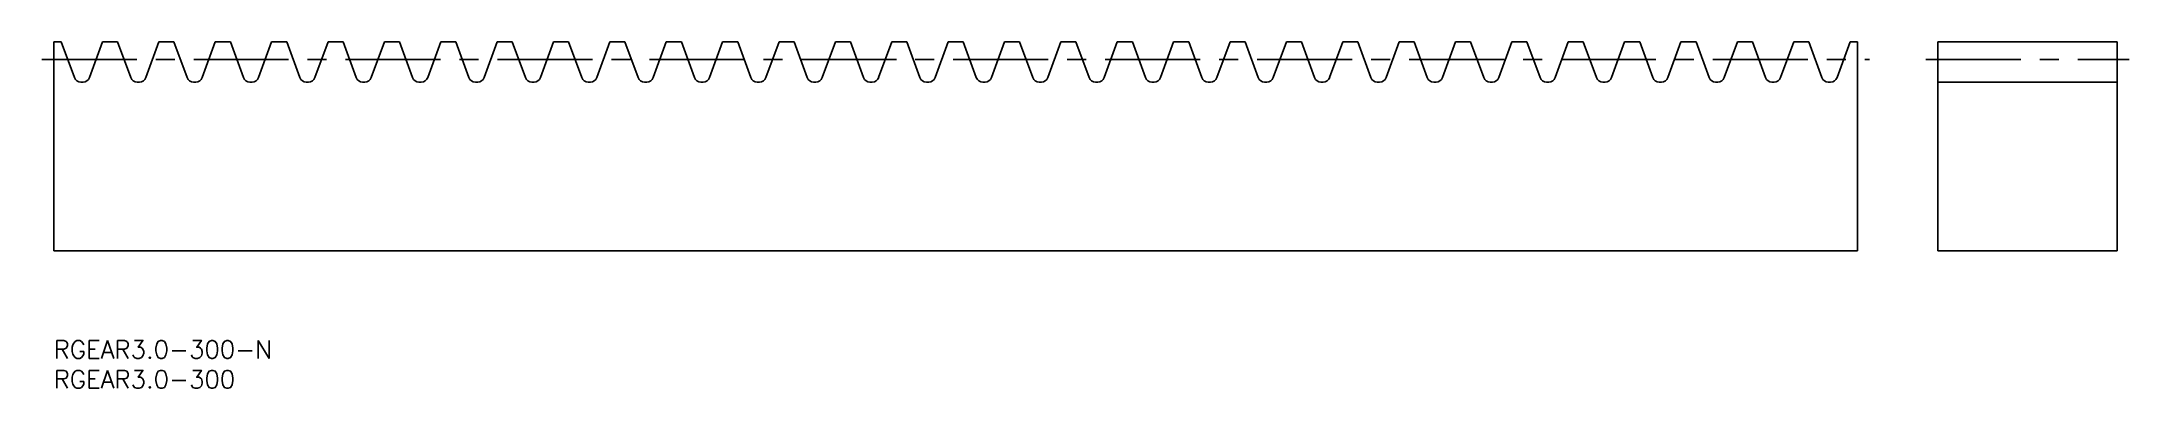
# Model space of a CAD drawing. Extents: x -2 to 347, y -8 to 50.
import ezdxf

# ---------------------------------------------------------------- set-up
doc = ezdxf.new("R2010")
doc.units = 0
doc.header["$LTSCALE"] = 0.5
doc.linetypes.add('CENTER', pattern=[50.8, 31.75, -6.35, 6.35, -6.35])
for name, color, linetype in [('MSM_CENTER', 1, 'CENTER'), ('MSM_CONTINUOUS', 7, 'CONTINUOUS'), ('MSM_PART_NUMBER', 7, 'CONTINUOUS')]:
    doc.layers.add(name, color=color, linetype=linetype)
doc.styles.get("Standard").update_dxf_attribs({"font": 'txt.shx', "height": 3, "bigfont": 'bigfont.shx'})

# ---------------------------------------------------------------- blocks, each defined once
blk = doc.blocks.new('*U2')
at = {"layer": 'MSM_PART_NUMBER'}
blk.add_text('RGEAR3.0-300-N', height=3, dxfattribs=at).set_placement((0, -3))
blk = doc.blocks.new('*U3')
at = {"layer": 'MSM_PART_NUMBER'}
blk.add_text('RGEAR3.0-300', height=3, dxfattribs=at).set_placement((0, -8))

msp = doc.modelspace()

# ---------------------------------------------------------------- linework, layer by layer
at = {"layer": 'MSM_CENTER'}
for p, q in [((-2, 47), (303.59, 47)), ((313, 47), (347, 47))]:
    msp.add_line(p, q, dxfattribs=at)
at = {"layer": 'MSM_CONTINUOUS'}
for p, q in [((1.26, 50), (0, 50)), ((0, 50), (0, 15)), ((1.26, 50), (3.45, 44)), ((5.98, 44), (8.16, 50)), ((10.69, 50), (8.16, 50)), ((10.69, 50), (12.87, 44)), ((15.4, 44), (17.59, 50)), ((20.11, 50), (17.59, 50)), ((20.11, 50), (22.3, 44)), ((24.83, 44), (27.01, 50)), ((29.54, 50), (27.01, 50)), ((29.54, 50), (31.72, 44)), ((34.25, 44), (36.43, 50)), ((38.96, 50), (36.43, 50)), ((38.96, 50), (41.15, 44)), ((43.68, 44), (45.86, 50)), ((48.39, 50), (45.86, 50)), ((48.39, 50), (50.57, 44)), ((53.1, 44), (55.28, 50)), ((57.81, 50), (55.28, 50)), ((57.81, 50), (60, 44)), ((62.53, 44), (64.71, 50)), ((67.24, 50), (64.71, 50)), ((67.24, 50), (69.42, 44)), ((71.95, 44), (74.13, 50)), ((76.66, 50), (74.13, 50)), ((76.66, 50), (78.85, 44)), ((81.38, 44), (83.56, 50)), ((86.09, 50), (83.56, 50)), ((86.09, 50), (88.27, 44)), ((90.8, 44), (92.98, 50)), ((95.51, 50), (92.98, 50)), ((95.51, 50), (97.7, 44)), ((100.22, 44), (102.41, 50)), ((104.94, 50), (102.41, 50)), ((104.94, 50), (107.12, 44)), ((109.65, 44), (111.83, 50)), ((114.36, 50), (111.83, 50)), ((114.36, 50), (116.55, 44)), ((119.07, 44), (121.26, 50)), ((123.79, 50), (121.26, 50)), ((123.79, 50), (125.97, 44)), ((128.5, 44), (130.68, 50)), ((133.21, 50), (130.68, 50)), ((133.21, 50), (135.4, 44)), ((137.92, 44), (140.11, 50)), ((142.64, 50), (140.11, 50)), ((142.64, 50), (144.82, 44)), ((147.35, 44), (149.53, 50)), ((152.06, 50), (149.53, 50)), ((152.06, 50), (154.24, 44)), ((156.77, 44), (158.96, 50)), ((161.49, 50), (158.96, 50)), ((161.49, 50), (163.67, 44)), ((166.2, 44), (168.38, 50)), ((170.91, 50), (168.38, 50)), ((170.91, 50), (173.09, 44)), ((175.62, 44), (177.81, 50)), ((180.34, 50), (177.81, 50)), ((180.34, 50), (182.52, 44)), ((185.05, 44), (187.23, 50)), ((189.76, 50), (187.23, 50)), ((189.76, 50), (191.94, 44)), ((194.47, 44), (196.66, 50)), ((199.19, 50), (196.66, 50)), ((199.19, 50), (201.37, 44)), ((203.9, 44), (206.08, 50)), ((208.61, 50), (206.08, 50)), ((208.61, 50), (210.79, 44)), ((213.32, 44), (215.51, 50)), ((218.03, 50), (215.51, 50)), ((218.03, 50), (220.22, 44)), ((222.75, 44), (224.93, 50)), ((227.46, 50), (224.93, 50)), ((227.46, 50), (229.64, 44)), ((232.17, 44), (234.36, 50)), ((236.88, 50), (234.36, 50)), ((236.88, 50), (239.07, 44)), ((241.6, 44), (243.78, 50)), ((246.31, 50), (243.78, 50)), ((246.31, 50), (248.49, 44)), ((251.02, 44), (253.21, 50)), ((255.73, 50), (253.21, 50)), ((255.73, 50), (257.92, 44)), ((260.45, 44), (262.63, 50)), ((265.16, 50), (262.63, 50)), ((265.16, 50), (267.34, 44)), ((269.87, 44), (272.05, 50)), ((274.58, 50), (272.05, 50)), ((274.58, 50), (276.77, 44)), ((279.3, 44), (281.48, 50)), ((284.01, 50), (281.48, 50)), ((284.01, 50), (286.19, 44)), ((288.72, 44), (290.9, 50)), ((293.43, 50), (290.9, 50)), ((293.43, 50), (295.62, 44)), ((298.15, 44), (300.33, 50)), ((301.59, 50), (300.33, 50)), ((301.59, 15), (301.59, 50)), ((315, 50), (345, 50)), ((315, 15), (315, 50)), ((345, 15), (345, 50)), ((4.52, 43.25), (4.91, 43.25)), ((13.94, 43.25), (14.33, 43.25)), ((23.37, 43.25), (23.76, 43.25)), ((32.79, 43.25), (33.18, 43.25)), ((42.22, 43.25), (42.6, 43.25)), ((51.64, 43.25), (52.03, 43.25)), ((61.07, 43.25), (61.45, 43.25)), ((70.49, 43.25), (70.88, 43.25)), ((79.92, 43.25), (80.3, 43.25)), ((89.34, 43.25), (89.73, 43.25)), ((98.77, 43.25), (99.15, 43.25)), ((108.19, 43.25), (108.58, 43.25)), ((117.62, 43.25), (118, 43.25)), ((127.04, 43.25), (127.43, 43.25)), ((136.47, 43.25), (136.85, 43.25)), ((145.89, 43.25), (146.28, 43.25)), ((155.32, 43.25), (155.7, 43.25)), ((164.74, 43.25), (165.13, 43.25)), ((174.17, 43.25), (174.55, 43.25)), ((183.59, 43.25), (183.98, 43.25)), ((193.02, 43.25), (193.4, 43.25)), ((202.44, 43.25), (202.83, 43.25)), ((211.86, 43.25), (212.25, 43.25)), ((221.29, 43.25), (221.68, 43.25)), ((230.71, 43.25), (231.1, 43.25)), ((240.14, 43.25), (240.53, 43.25)), ((249.56, 43.25), (249.95, 43.25)), ((258.99, 43.25), (259.38, 43.25)), ((268.41, 43.25), (268.8, 43.25)), ((277.84, 43.25), (278.22, 43.25)), ((287.26, 43.25), (287.65, 43.25)), ((296.69, 43.25), (297.07, 43.25)), ((345, 43.25), (315, 43.25)), ((0, 15), (301.59, 15)), ((315, 15), (345, 15))]:
    msp.add_line(p, q, dxfattribs=at)
for centre, start, end in [((4.52, 44.39), 200, 270), ((4.91, 44.39), 270, 340), ((13.94, 44.39), 200, 270), ((14.33, 44.39), 270, 340), ((23.37, 44.39), 200, 270), ((23.76, 44.39), 270, 340), ((32.79, 44.39), 200, 270), ((33.18, 44.39), 270, 340), ((42.22, 44.39), 200, 270), ((42.6, 44.39), 270, 340), ((51.64, 44.39), 200, 270), ((52.03, 44.39), 270, 340), ((61.07, 44.39), 200, 270), ((61.45, 44.39), 270, 340), ((70.49, 44.39), 200, 270), ((70.88, 44.39), 270, 340), ((79.92, 44.39), 200, 270), ((80.3, 44.39), 270, 340), ((89.34, 44.39), 200, 270), ((89.73, 44.39), 270, 340), ((98.77, 44.39), 200, 270), ((99.15, 44.39), 270, 340), ((108.19, 44.39), 200, 270), ((108.58, 44.39), 270, 340), ((117.62, 44.39), 200, 270), ((118, 44.39), 270, 340), ((127.04, 44.39), 200, 270), ((127.43, 44.39), 270, 340), ((136.47, 44.39), 200, 270), ((136.85, 44.39), 270, 340), ((145.89, 44.39), 200, 270), ((146.28, 44.39), 270, 340), ((155.32, 44.39), 200, 270), ((155.7, 44.39), 270, 340), ((164.74, 44.39), 200, 270), ((165.13, 44.39), 270, 340), ((174.17, 44.39), 200, 270), ((174.55, 44.39), 270, 340), ((183.59, 44.39), 200, 270), ((183.98, 44.39), 270, 340), ((193.02, 44.39), 200, 270), ((193.4, 44.39), 270, 340), ((202.44, 44.39), 200, 270), ((202.83, 44.39), 270, 340), ((211.86, 44.39), 200, 270), ((212.25, 44.39), 270, 340), ((221.29, 44.39), 200, 270), ((221.68, 44.39), 270, 340), ((230.71, 44.39), 200, 270), ((231.1, 44.39), 270, 340), ((240.14, 44.39), 200, 270), ((240.53, 44.39), 270, 340), ((249.56, 44.39), 200, 270), ((249.95, 44.39), 270, 340), ((258.99, 44.39), 200, 270), ((259.38, 44.39), 270, 340), ((268.41, 44.39), 200, 270), ((268.8, 44.39), 270, 340), ((277.84, 44.39), 200, 270), ((278.22, 44.39), 270, 340), ((287.26, 44.39), 200, 270), ((287.65, 44.39), 270, 340), ((296.69, 44.39), 200, 270), ((297.07, 44.39), 270, 340)]:
    msp.add_arc(centre, 1.14, start, end, dxfattribs=at)

# ---------------------------------------------------------------- block references
for name in ['*U2', '*U3']:
    msp.add_blockref(name, (0, 0), dxfattribs=at)

doc.saveas('drawing.dxf')
